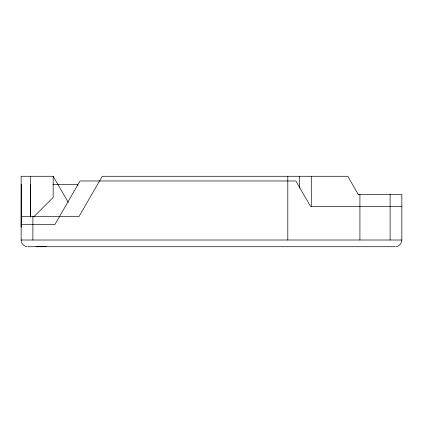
<?xml version="1.0" encoding="UTF-8"?>
<svg xmlns="http://www.w3.org/2000/svg" width="423" height="423" viewBox="0 0 423 423"><rect width="100%" height="100%" fill="white"/><g stroke="black" fill="none" stroke-linecap="round" stroke-linejoin="round"><path stroke-width="0.63" d="M21.15 227.262L21.25 184.333M30.371 216.661L30.371 184.333M357.964 194.395L401.85 194.395L401.85 240.01C401.903 243.278 399.264 246.286 396.018 246.662M33.634 216.962L53.182 197.414L53.182 176.28L21.15 176.28L21.15 240.01C21.097 243.278 23.736 246.286 26.982 246.662M52.923 184.333L77.33 184.333L77.985 185.464M401.85 206.466L310.577 206.466L295.857 180.975L80.037 180.975L54.858 224.581L21.15 224.581M21.15 216.534L79.006 216.534L102.244 176.28L347.791 176.28L358.244 194.395M21.15 240.01L401.85 240.01M27.86 246.72L395.14 246.72M53.182 176.28L68.225 202.331M390.112 194.395L390.112 240.01M359.92 194.395L359.92 240.01M311.286 176.28L311.286 206.509M299.547 176.28L299.547 188.108M287.809 176.28L287.809 240.01M45.896 246.382L45.896 246.72L45.795 246.382M45.732 246.382L45.732 246.72M45.647 246.382L45.663 246.72M45.573 246.382L45.578 246.72M45.51 246.382L45.51 246.72M45.388 246.382L45.388 246.72M45.203 246.382L45.261 246.72M45.044 246.382L45.081 246.72M44.928 246.382L44.928 246.72M44.69 246.382L44.674 246.72M44.627 246.382L44.627 246.72M44.526 246.382L44.526 246.72M44.42 246.382L44.42 246.72M44.114 246.382L44.071 246.72M44.018 246.382L44.024 246.72M43.87 246.382L43.86 246.72M43.632 246.382L43.622 246.72M43.405 246.382L43.405 246.72M43.209 246.382L43.22 246.72M43.098 246.382L43.098 246.72M43.035 246.382L43.035 246.72M42.638 246.382L42.67 246.72M42.559 246.382L42.58 246.72M42.501 246.382L42.501 246.72M42.311 246.382L42.311 246.72M42.263 246.382L42.252 246.72M42.104 246.382L42.104 246.72M42.025 246.382L42.025 246.72M41.988 246.382L41.94 246.72M41.872 246.382L41.856 246.72L41.814 246.382M41.613 246.382L41.613 246.72M41.544 246.382L41.544 246.72M41.29 246.382L41.216 246.72M41.158 246.382L41.158 246.72M41.121 246.382L41.105 246.72M40.899 246.382L40.899 246.72M40.777 246.382L40.841 246.72M40.566 246.382L40.56 246.72M40.423 246.382L40.423 246.72M40.386 246.382L40.381 246.72M40.322 246.382L40.322 246.72M40.233 246.382L40.233 246.72M40.011 246.382L40.011 246.72M39.921 246.382L39.921 246.72M39.862 246.382L39.862 246.72M39.757 246.382L39.762 246.72M39.64 246.382L39.64 246.72M39.614 246.382L39.614 246.72M39.397 246.382L39.397 246.72M39.233 246.382L39.191 246.72M39.149 246.382L39.149 246.72M39.048 246.382L39.048 246.72M38.863 246.382L38.863 246.72M38.742 246.382L38.8 246.72M38.673 246.382L38.683 246.72M38.572 246.382L38.615 246.72M38.504 246.382L38.498 246.72L38.467 246.382M38.366 246.382L38.371 246.72M38.081 246.382L38.081 246.72M38.033 246.382L38.033 246.72M37.943 246.382L37.943 246.72M37.843 246.382L37.784 246.72M37.726 246.72L37.689 246.382L37.679 246.72M37.568 246.382L37.568 246.72M37.467 246.382L37.467 246.72M37.266 246.382L37.324 246.72M37.219 246.382L37.161 246.72M37.076 246.382L37.076 246.72M36.986 246.382L36.986 246.72M36.907 246.382L36.907 246.72M36.722 246.382L36.722 246.72M36.632 246.382L36.669 246.72M36.558 246.382L36.621 246.72M36.457 246.382L36.521 246.72M36.399 246.382L36.383 246.72L36.357 246.382M36.188 246.382L36.188 246.72M32.888 216.534L32.888 240.01M30.377 176.28L30.377 216.941M44.23 246.72L44.23 246.382L44.203 246.72M43.775 246.72L43.786 246.382L43.765 246.72M43.521 246.72L43.521 246.382L43.458 246.72M38.229 246.72L38.229 246.382L38.181 246.72"/></g></svg>
